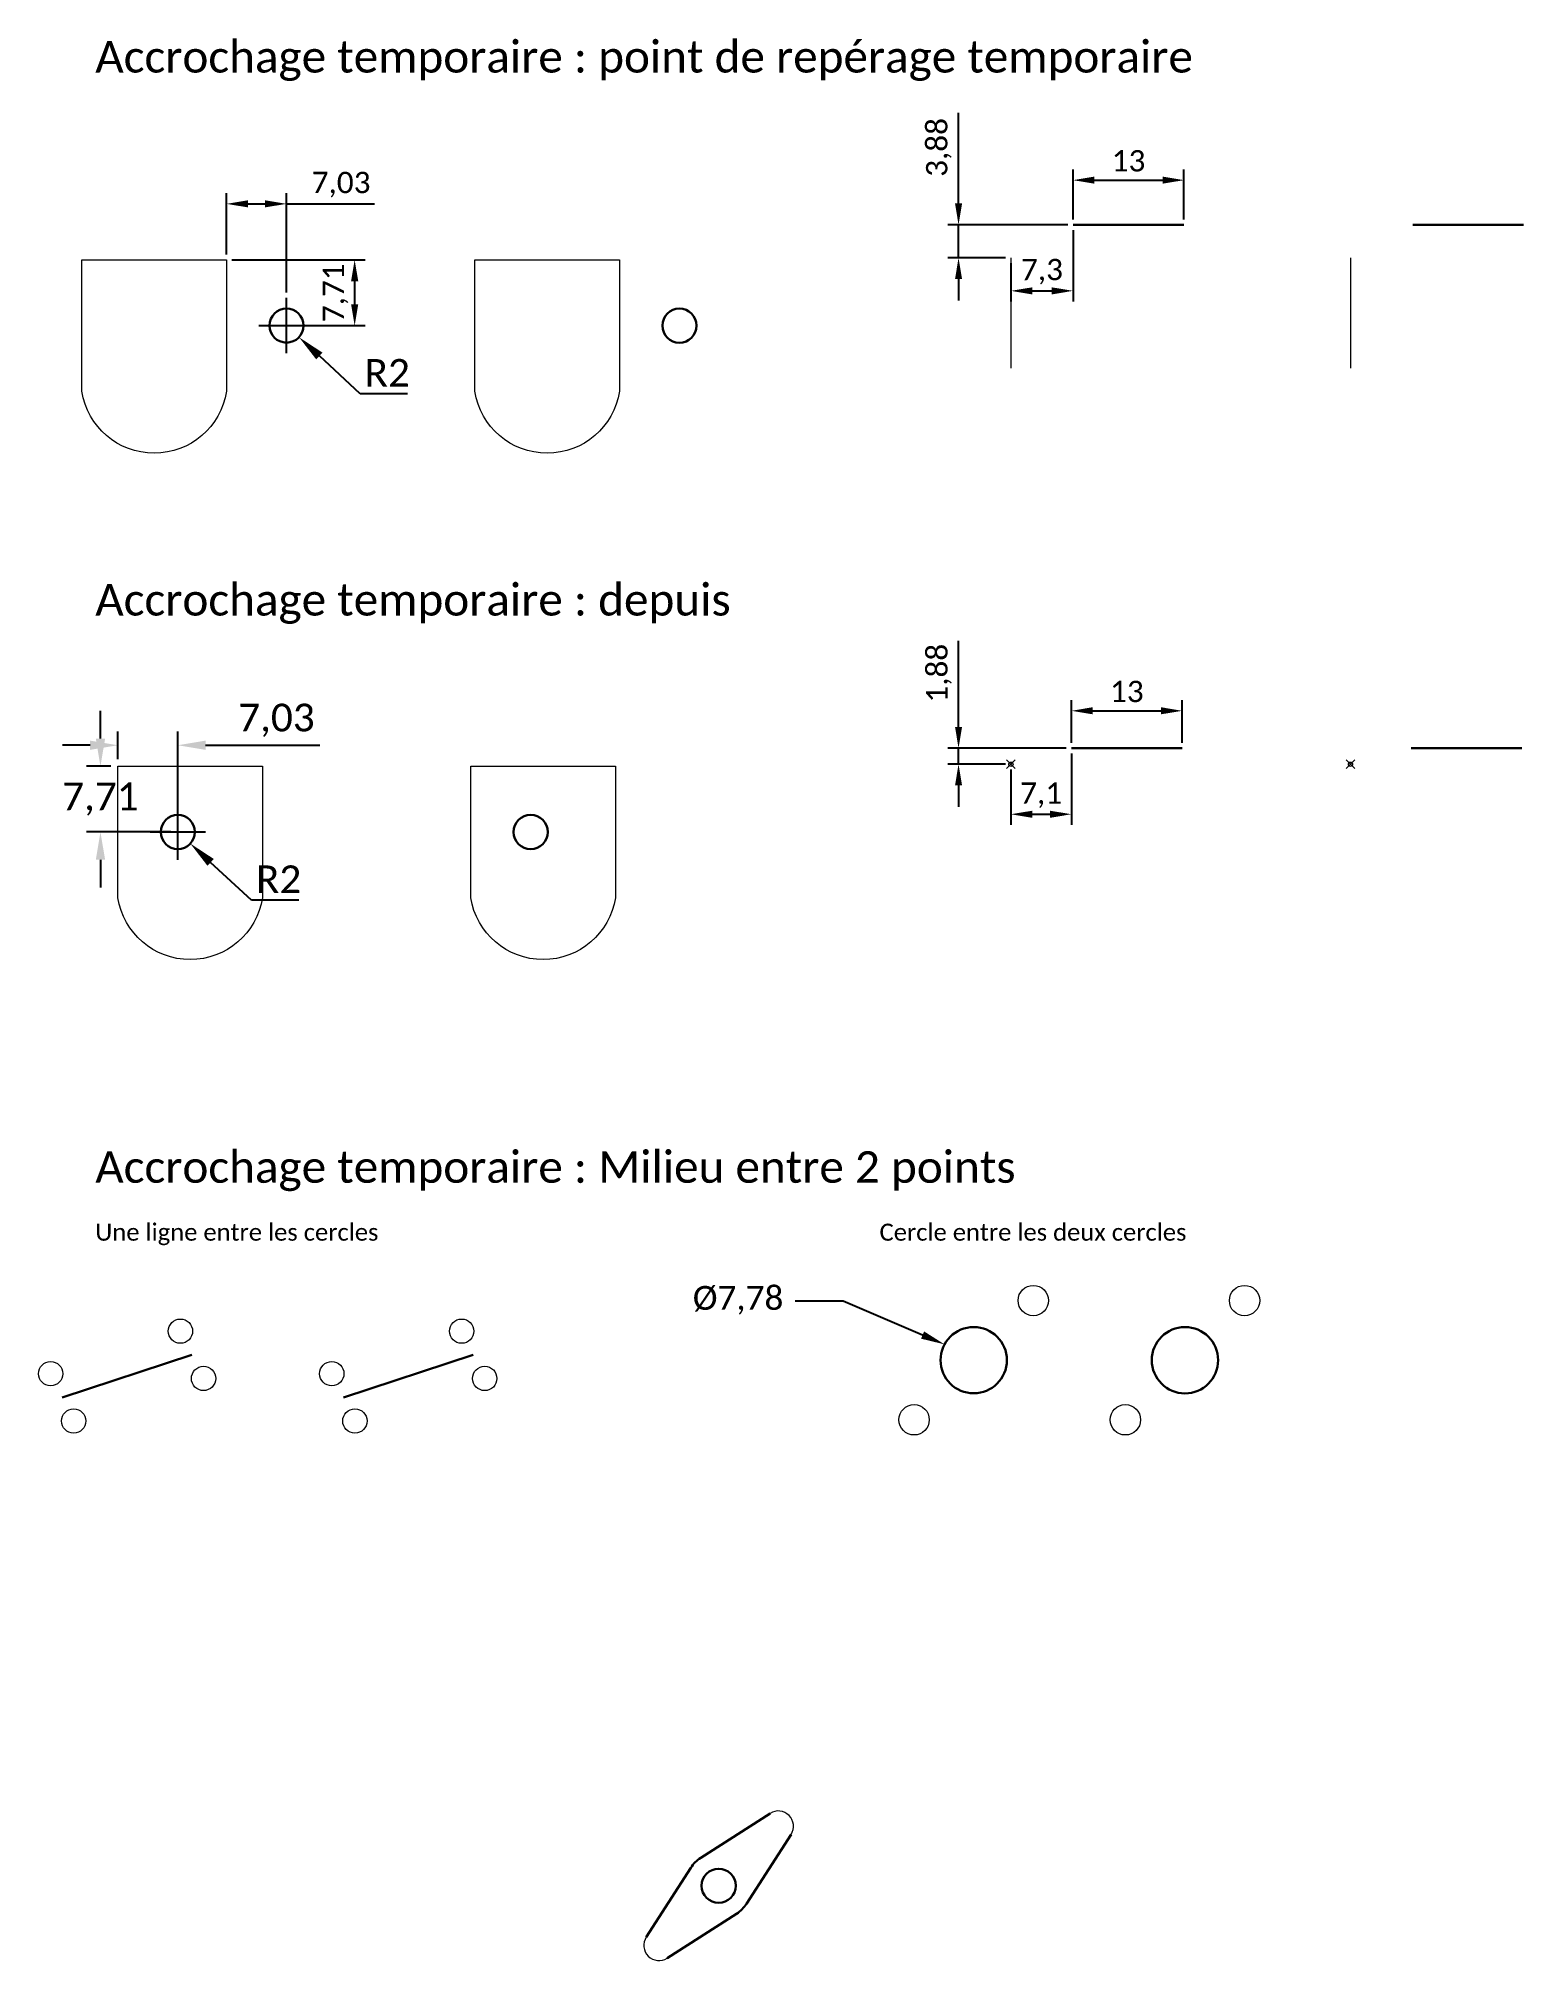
# Model space of a CAD drawing. Header units: millimetres. Extents: x -10 to 915, y -491 to 280.
# Drawn here: x 741.2 to 915.4, y -64.3 to 161.1 of the extents above.
import ezdxf
from ezdxf import colors
from ezdxf.entities.mleader import LeaderData, LeaderLine
from ezdxf.math import Vec2, Vec3

# ---------------------------------------------------------------- set-up
doc = ezdxf.new("R2010")
doc.units = ezdxf.units.MM
doc.header["$PDMODE"] = 35
doc.header["$PDSIZE"] = 0.5
doc.linetypes.add('SD axe', pattern=[53, 50, -1.125, 0.75, -1.125])
for name, color, linetype, lineweight in [('Calque1', 130, 'Continuous', 20), ('Calque2', 70, 'Continuous', 30), ('TEXTE', 7, 'Continuous', 13)]:
    doc.layers.add(name, color=color, linetype=linetype, lineweight=lineweight)
doc.layers.add('COTES', color=7, linetype='Continuous', lineweight=13, true_color=0xff1a1a)
doc.styles.add('SD-Candara', font='candara.ttf')
doc.dimstyles.new('SD-Cotation dessin', dxfattribs={"dimscale": 1.3, "dimtxt": 2.5, "dimasz": 2.5, "dimexe": 1.25, "dimexo": 0.625, "dimtad": 1, "dimtih": 1, "dimtoh": 1, "dimtxsty": 'SD-Candara', "dimcen": 2.5, "dimadec": 0, "dimazin": 0, "dimtfac": 1, "dimtofl": 0, "dimtmove": 0, "dimatfit": 3, "dimfxl": 1, "dimarcsym": 0})
doc.dimstyles.new('SD-Cote1', dxfattribs={"dimtxt": 2.5, "dimasz": 2.5, "dimexe": 1.25, "dimexo": 0.625, "dimtad": 1, "dimtxsty": 'SD-Candara', "dimcen": 2.5, "dimadec": 0, "dimazin": 0, "dimtfac": 1, "dimtmove": 0, "dimatfit": 3, "dimfxl": 1, "dimarcsym": 0})

# ---------------------------------------------------------------- blocks, each defined once
blk = doc.blocks.new('*D2')
at = {"layer": 'COTES', "color": 0, "lineweight": -2, "transparency": 16777216}
for p, q in [((750.51, 76.58), (750.51, 79.85)), ((757.55, 68.87), (757.55, 79.85)), ((747.26, 78.23), (744.01, 78.23)), ((760.8, 78.23), (774.19, 78.23))]:
    blk.add_line(p, q, dxfattribs=at)
at = {"layer": 'COTES', "color": 0, "transparency": 16777216}
for points in [[(747.26, 78.77), (747.26, 77.69), (750.51, 78.23)], [(760.8, 78.77), (760.8, 77.69), (757.55, 78.23)]]:
    blk.add_solid(points, dxfattribs=at)
at = {"layer": 'Defpoints', "color": 0, "transparency": 16777216}
for p in [(757.55, 78.23), (750.51, 75.76), (757.55, 68.06)]:
    blk.add_point(p, dxfattribs=at)
at = {"layer": 'COTES', "color": 0, "transparency": 16777216, "insert": (769.12, 81.16), "char_height": 3.25, "attachment_point": 5, "style": 'SD-Candara'}
blk.add_mtext('7,03', dxfattribs=at)
blk = doc.blocks.new('*D3')
at = {"layer": 'COTES', "color": 0, "lineweight": -2, "transparency": 16777216}
for p, q in [((748.47, 79.01), (748.47, 82.26)), ((749.7, 75.76), (746.85, 75.76)), ((756.73, 68.06), (746.85, 68.06)), ((748.47, 64.81), (748.47, 61.56))]:
    blk.add_line(p, q, dxfattribs=at)
at = {"layer": 'COTES', "color": 0, "transparency": 16777216}
for points in [[(747.93, 79.01), (749.02, 79.01), (748.47, 75.76)], [(747.93, 64.81), (749.02, 64.81), (748.47, 68.06)]]:
    blk.add_solid(points, dxfattribs=at)
at = {"layer": 'Defpoints', "color": 0, "transparency": 16777216}
for p in [(750.51, 75.76), (748.47, 68.06), (757.55, 68.06)]:
    blk.add_point(p, dxfattribs=at)
at = {"layer": 'COTES', "color": 0, "transparency": 16777216, "insert": (748.47, 71.91), "char_height": 3.25, "attachment_point": 5, "style": 'SD-Candara'}
blk.add_mtext('7,71', dxfattribs=at)
blk = doc.blocks.new('*D4')
at = {"layer": 'COTES', "color": 0, "lineweight": -2, "transparency": 16777216}
for p, q in [((757.55, 64.81), (757.55, 71.31)), ((754.3, 68.06), (760.8, 68.06)), ((766.18, 60.07), (761.4, 64.49)), ((771.73, 60.07), (766.18, 60.07))]:
    blk.add_line(p, q, dxfattribs=at)
at = {"layer": 'COTES', "color": 0, "transparency": 16777216}
blk.add_solid([(761.77, 64.89), (761.03, 64.09), (759.01, 66.7)], dxfattribs=at)
at = {"layer": 'Defpoints', "color": 0, "transparency": 16777216}
for p in [(757.55, 68.06), (759.01, 66.7)]:
    blk.add_point(p, dxfattribs=at)
at = {"layer": 'COTES', "color": 0, "transparency": 16777216, "insert": (769.37, 62.51), "char_height": 3.25, "attachment_point": 5, "style": 'SD-Candara'}
blk.add_mtext('R2', dxfattribs=at)
blk = doc.blocks.new('*D11')
at = {"layer": 'COTES', "color": 0, "lineweight": -2, "transparency": 16777216}
for p, q in [((862.36, 77.26), (862.36, 68.89)), ((855.26, 75.38), (855.26, 68.89)), ((857.76, 70.14), (859.86, 70.14))]:
    blk.add_line(p, q, dxfattribs=at)
at = {"layer": 'COTES', "color": 0, "transparency": 16777216}
for points in [[(857.76, 70.55), (857.76, 69.72), (855.26, 70.14)], [(859.86, 70.55), (859.86, 69.72), (862.36, 70.14)]]:
    blk.add_solid(points, dxfattribs=at)
at = {"layer": 'Defpoints', "color": 0, "transparency": 16777216}
for p in [(862.36, 77.89), (855.26, 76.01), (862.36, 70.14)]:
    blk.add_point(p, dxfattribs=at)
at = {"layer": 'COTES', "color": 0, "transparency": 16777216, "insert": (858.81, 72.37), "char_height": 2.5, "attachment_point": 5, "style": 'SD-Candara'}
blk.add_mtext('7,1', dxfattribs=at)
blk = doc.blocks.new('*D12')
at = {"layer": 'COTES', "color": 0, "lineweight": -2, "transparency": 16777216}
for p, q in [((849.12, 80.39), (849.12, 90.47)), ((861.74, 77.89), (847.87, 77.89)), ((849.12, 76.01), (849.12, 77.89)), ((854.64, 76.01), (847.87, 76.01)), ((849.12, 73.51), (849.12, 71.01))]:
    blk.add_line(p, q, dxfattribs=at)
at = {"layer": 'COTES', "color": 0, "transparency": 16777216}
for points in [[(848.71, 80.39), (849.54, 80.39), (849.12, 77.89)], [(848.71, 73.51), (849.54, 73.51), (849.12, 76.01)]]:
    blk.add_solid(points, dxfattribs=at)
at = {"layer": 'Defpoints', "color": 0, "transparency": 16777216}
for p in [(849.12, 77.89), (862.36, 77.89), (855.26, 76.01)]:
    blk.add_point(p, dxfattribs=at)
at = {"layer": 'COTES', "color": 0, "transparency": 16777216, "insert": (846.83, 86.68), "char_height": 2.5, "attachment_point": 5, "rotation": 90, "style": 'SD-Candara'}
blk.add_mtext('1,88', dxfattribs=at)
blk = doc.blocks.new('*D14')
at = {"layer": 'COTES', "color": 0, "lineweight": -2, "transparency": 16777216}
for p, q in [((770.29, 124.2), (770.29, 130.7)), ((767.04, 127.45), (773.54, 127.45)), ((778.93, 119.46), (774.15, 123.89)), ((784.48, 119.46), (778.93, 119.46))]:
    blk.add_line(p, q, dxfattribs=at)
at = {"layer": 'COTES', "color": 0, "transparency": 16777216}
blk.add_solid([(774.52, 124.28), (773.78, 123.49), (771.76, 126.09)], dxfattribs=at)
at = {"layer": 'Defpoints', "color": 0, "transparency": 16777216}
for p in [(770.29, 127.45), (771.76, 126.09)]:
    blk.add_point(p, dxfattribs=at)
at = {"layer": 'COTES', "color": 0, "transparency": 16777216, "insert": (782.11, 121.91), "char_height": 3.25, "attachment_point": 5, "style": 'SD-Candara'}
blk.add_mtext('R2', dxfattribs=at)
blk = doc.blocks.new('*D15')
at = {"layer": 'COTES', "color": 0, "lineweight": -2, "transparency": 16777216}
for p, q in [((862.56, 138.66), (862.56, 130.28)), ((855.26, 134.78), (855.26, 130.28)), ((857.76, 131.53), (860.06, 131.53))]:
    blk.add_line(p, q, dxfattribs=at)
at = {"layer": 'COTES', "color": 0, "transparency": 16777216}
for points in [[(857.76, 131.94), (857.76, 131.11), (855.26, 131.53)], [(860.06, 131.94), (860.06, 131.11), (862.56, 131.53)]]:
    blk.add_solid(points, dxfattribs=at)
at = {"layer": 'Defpoints', "color": 0, "transparency": 16777216}
for p in [(862.56, 139.28), (855.26, 135.4), (862.56, 131.53)]:
    blk.add_point(p, dxfattribs=at)
at = {"layer": 'COTES', "color": 0, "transparency": 16777216, "insert": (858.91, 133.78), "char_height": 2.5, "attachment_point": 5, "style": 'SD-Candara'}
blk.add_mtext('7,3', dxfattribs=at)
blk = doc.blocks.new('*D13')
at = {"layer": 'COTES', "color": 0, "lineweight": -2, "transparency": 16777216}
for p, q in [((849.12, 141.78), (849.12, 152.41)), ((861.94, 139.28), (847.87, 139.28)), ((849.12, 135.4), (849.12, 139.28)), ((854.64, 135.4), (847.87, 135.4)), ((849.12, 132.9), (849.12, 130.4))]:
    blk.add_line(p, q, dxfattribs=at)
at = {"layer": 'COTES', "color": 0, "transparency": 16777216}
for points in [[(848.71, 141.78), (849.54, 141.78), (849.12, 139.28)], [(848.71, 132.9), (849.54, 132.9), (849.12, 135.4)]]:
    blk.add_solid(points, dxfattribs=at)
at = {"layer": 'Defpoints', "color": 0, "transparency": 16777216}
for p in [(849.12, 139.28), (862.56, 139.28), (855.26, 135.4)]:
    blk.add_point(p, dxfattribs=at)
at = {"layer": 'COTES', "color": 0, "transparency": 16777216, "insert": (846.81, 148.35), "char_height": 2.5, "attachment_point": 5, "rotation": 90, "style": 'SD-Candara'}
blk.add_mtext('3,88', dxfattribs=at)
blk = doc.blocks.new('*D16')
at = {"layer": 'COTES', "color": 0, "lineweight": -2, "transparency": 16777216}
for p, q in [((763.26, 135.78), (763.26, 142.98)), ((770.29, 131.32), (770.29, 142.98)), ((765.76, 141.73), (767.79, 141.73)), ((770.29, 141.73), (780.6, 141.73))]:
    blk.add_line(p, q, dxfattribs=at)
at = {"layer": 'COTES', "color": 0, "transparency": 16777216}
for points in [[(765.76, 142.15), (765.76, 141.32), (763.26, 141.73)], [(767.79, 142.15), (767.79, 141.32), (770.29, 141.73)]]:
    blk.add_solid(points, dxfattribs=at)
at = {"layer": 'Defpoints', "color": 0, "transparency": 16777216}
for p in [(770.29, 141.73), (763.26, 135.16), (770.29, 130.7)]:
    blk.add_point(p, dxfattribs=at)
at = {"layer": 'COTES', "color": 0, "transparency": 16777216, "insert": (776.7, 143.99), "char_height": 2.5, "attachment_point": 5, "style": 'SD-Candara'}
blk.add_mtext('7,03', dxfattribs=at)
blk = doc.blocks.new('*D17')
at = {"layer": 'COTES', "color": 0, "lineweight": -2, "transparency": 16777216}
for p, q in [((763.89, 135.16), (779.54, 135.16)), ((778.29, 132.66), (778.29, 129.95)), ((770.92, 127.45), (779.54, 127.45))]:
    blk.add_line(p, q, dxfattribs=at)
at = {"layer": 'COTES', "color": 0, "transparency": 16777216}
for points in [[(777.87, 132.66), (778.71, 132.66), (778.29, 135.16)], [(777.87, 129.95), (778.71, 129.95), (778.29, 127.45)]]:
    blk.add_solid(points, dxfattribs=at)
at = {"layer": 'Defpoints', "color": 0, "transparency": 16777216}
for p in [(763.26, 135.16), (770.29, 127.45), (778.29, 127.45)]:
    blk.add_point(p, dxfattribs=at)
at = {"layer": 'COTES', "color": 0, "transparency": 16777216, "insert": (776.05, 131.3), "char_height": 2.5, "attachment_point": 5, "rotation": 90, "style": 'SD-Candara'}
blk.add_mtext('7,71', dxfattribs=at)
blk = doc.blocks.new('*D18')
at = {"layer": 'COTES', "color": 0, "lineweight": -2, "transparency": 16777216}
for p, q in [((862.36, 78.51), (862.36, 83.52)), ((875.36, 78.51), (875.36, 83.52)), ((864.86, 82.27), (872.86, 82.27))]:
    blk.add_line(p, q, dxfattribs=at)
at = {"layer": 'COTES', "color": 0, "transparency": 16777216}
for points in [[(864.86, 82.69), (864.86, 81.86), (862.36, 82.27)], [(872.86, 82.69), (872.86, 81.86), (875.36, 82.27)]]:
    blk.add_solid(points, dxfattribs=at)
at = {"layer": 'Defpoints', "color": 0, "transparency": 16777216}
for p in [(875.36, 82.27), (862.36, 77.89), (875.36, 77.89)]:
    blk.add_point(p, dxfattribs=at)
at = {"layer": 'COTES', "color": 0, "transparency": 16777216, "insert": (868.86, 84.53), "char_height": 2.5, "attachment_point": 5, "style": 'SD-Candara'}
blk.add_mtext('13', dxfattribs=at)
blk = doc.blocks.new('*D19')
at = {"layer": 'COTES', "color": 0, "lineweight": -2, "transparency": 16777216}
for p, q in [((862.56, 139.91), (862.56, 145.76)), ((865.06, 144.51), (873.06, 144.51)), ((875.56, 139.91), (875.56, 145.76))]:
    blk.add_line(p, q, dxfattribs=at)
at = {"layer": 'COTES', "color": 0, "transparency": 16777216}
for points in [[(865.06, 144.93), (865.06, 144.1), (862.56, 144.51)], [(873.06, 144.93), (873.06, 144.1), (875.56, 144.51)]]:
    blk.add_solid(points, dxfattribs=at)
at = {"layer": 'Defpoints', "color": 0, "transparency": 16777216}
for p in [(875.56, 144.51), (862.56, 139.28), (875.56, 139.28)]:
    blk.add_point(p, dxfattribs=at)
at = {"layer": 'COTES', "color": 0, "transparency": 16777216, "insert": (869.06, 146.77), "char_height": 2.5, "attachment_point": 5, "style": 'SD-Candara'}
blk.add_mtext('13', dxfattribs=at)

msp = doc.modelspace()

# ---------------------------------------------------------------- linework, layer by layer
at = {"layer": 'Calque1'}
for p, q in [((855.263, 135.4), (855.263, 122.45)), ((895.096, 135.4), (895.096, 122.45))]:
    msp.add_line(p, q, dxfattribs=at)
for points in [[(746.292, 135.156), (763.263, 135.156), (763.263, 119.744, -0.855146), (746.292, 119.744)], [(792.383, 135.156), (809.354, 135.156), (809.354, 119.744, -0.855146), (792.383, 119.744)], [(750.514, 75.763), (767.485, 75.763), (767.485, 60.351, -0.855146), (750.514, 60.351)], [(791.908, 75.763), (808.879, 75.763), (808.879, 60.351, -0.855146), (791.908, 60.351)]]:
    msp.add_lwpolyline(points, format="xyb", close=True, dxfattribs=at)
for centre, radius in [((857.891, 13.095), 1.782), ((882.672, 13.095), 1.782), ((757.856, 9.507), 1.426), ((790.839, 9.507), 1.426), ((742.625, 4.519), 1.426), ((760.565, 3.961), 1.426), ((775.608, 4.519), 1.426), ((793.548, 3.961), 1.426), ((745.334, -1.027), 1.426), ((778.317, -1.027), 1.426), ((843.91, -0.887), 1.782), ((868.691, -0.887), 1.782)]:
    msp.add_circle(centre, radius, dxfattribs=at)
for centre, start, end in [((827.976, -48.551), 327.30838, 122.69162), ((813.994, -62.533), 147.30838, 302.69162)]:
    msp.add_arc(centre, 1.782, start, end, dxfattribs=at)
for p in [(855.263, 76.007), (895.096, 76.007)]:
    msp.add_point(p, dxfattribs=at)
at = {"layer": 'Calque2'}
for p, q in [((862.563, 139.28), (875.563, 139.28)), ((902.396, 139.28), (915.396, 139.28)), ((862.363, 77.887), (875.363, 77.887)), ((902.196, 77.887), (915.196, 77.887)), ((743.979, 1.746), (759.21, 6.734)), ((776.962, 1.746), (792.194, 6.734)), ((818.884, -52.268), (827.013, -47.051)), ((829.476, -49.514), (824.259, -57.643)), ((812.494, -61.57), (817.711, -53.441)), ((814.957, -64.033), (823.086, -58.816))]:
    msp.add_line(p, q, dxfattribs=at)
for centre, radius in [((770.295, 127.45), 2), ((816.384, 127.446), 2), ((757.546, 68.057), 2), ((798.938, 68.053), 2), ((850.901, 6.104), 3.888), ((875.682, 6.104), 3.89), ((820.985, -55.542), 2)]:
    msp.add_circle(centre, radius, dxfattribs=at)
for start, end in [(122.69162, 147.30838), (302.69162, 327.30838)]:
    msp.add_arc((820.985, -55.542), 3.89, start, end, dxfattribs=at)

# ---------------------------------------------------------------- texts
at = {"layer": 'TEXTE', "style": 'SD-Candara'}
for s, height, p in [('Accrochage temporaire : point de repérage temporaire', 3.7, (747.865, 157.13)), ('Accrochage temporaire : depuis', 3.7, (747.865, 93.443)), ('Accrochage temporaire : Milieu entre 2 points', 3.7, (747.865, 26.908)), ('Une ligne entre les cercles', 2, (747.865, 20.119)), ('Cercle entre les deux cercles', 2, (839.856, 20.119))]:
    msp.add_text(s, height=height, dxfattribs=at).set_placement(p)

# ---------------------------------------------------------------- dimensions: what is measured, and where the dimension line sits
at = {"layer": 'COTES'}
for base, p1, p2, dimstyle, picture, middle in [((849.125, 139.28), (855.263, 135.4), (862.563, 139.28), 'SD-Cote1', '*D13', (846.808, 148.347)), ((778.29, 127.45), (763.263, 135.156), (770.295, 127.45), 'SD-Cote1', '*D17', (776.054, 131.303)), ((849.125, 77.887), (855.263, 76.007), (862.363, 77.887), 'SD-Cote1', '*D12', (846.827, 86.677)), ((748.474, 68.057), (750.514, 75.763), (757.546, 68.057), 'SD-Cotation dessin', '*D3', (748.474, 71.91))]:
    dim = msp.add_linear_dim(base=base, p1=p1, p2=p2, angle=90, dimstyle=dimstyle, dxfattribs=at)
    dim.commit()
    dim.dimension.update_dxf_attribs({"geometry": picture, "text_midpoint": middle})
for base, p1, p2, dimstyle, picture, middle in [((875.563, 144.515), (862.563, 139.28), (875.563, 139.28), 'SD-Cote1', '*D19', (869.063, 146.77)), ((770.295, 141.733), (763.263, 135.156), (770.295, 130.7), 'SD-Cote1', '*D16', (776.697, 143.989)), ((862.563, 131.528), (855.263, 135.4), (862.563, 139.28), 'SD-Cote1', '*D15', (858.913, 133.783)), ((875.363, 82.273), (862.363, 77.887), (875.363, 77.887), 'SD-Cote1', '*D18', (868.863, 84.529)), ((757.546, 78.228), (750.514, 75.763), (757.546, 68.057), 'SD-Cotation dessin', '*D2', (769.119, 81.16)), ((862.363, 70.135), (855.263, 76.007), (862.363, 77.887), 'SD-Cote1', '*D11', (858.813, 72.371))]:
    dim = msp.add_linear_dim(base=base, p1=p1, p2=p2, dimstyle=dimstyle, dxfattribs=at)
    dim.commit()
    dim.dimension.update_dxf_attribs({"geometry": picture, "text_midpoint": middle})
for center, mpoint, picture, middle in [((770.295, 127.45), (771.763, 126.092), '*D14', (782.114, 121.907)), ((757.546, 68.057), (759.014, 66.699), '*D4', (769.365, 62.514))]:
    dim = msp.add_radius_dim(center=center, mpoint=mpoint, dimstyle='SD-Cotation dessin', dxfattribs=at)
    dim.commit()
    dim.dimension.update_dxf_attribs({"geometry": picture, "text_midpoint": middle})

# ---------------------------------------------------------------- leaders
ml = msp.add_multileader_mtext('Standard', dxfattribs=at)
ml.set_content('%%C7,78', color=256, style='SD-Candara')
ml.set_leader_properties(linetype='SD axe')
ml.build(insert=Vec2(0, 0))
ml.multileader.update_dxf_attribs({"arrow_head_size": 2.8, "scale": 0.7})
ctx = ml.context
ctx.base_point, ctx.scale, ctx.char_height, ctx.arrow_head_size, ctx.landing_gap_size, ctx.plane_origin = Vec3(816.819, 13.008), 0.7, 2.8, 2.8, 1.4, Vec3(849.781, 5.235)
ctx.text_align_type = 2
notes = []
notes.append((ctx, [(1, (1, 1, 0), (835.574, 13.008), (-1, 0), 5.6, [(0, [(847.483, 7.958)], 0, [])])]))
ctx.mtext.insert, ctx.mtext.alignment, ctx.mtext.flow_direction = Vec3(828.574, 14.812), 3, 5
for ctx, leaders in notes:
    for number, flags, end, landing, length, lines in leaders:
        leader = LeaderData()
        leader.index, (leader.has_last_leader_line, leader.has_dogleg_vector, leader.attachment_direction) = number, flags
        leader.last_leader_point, leader.dogleg_vector, leader.dogleg_length = Vec3(end), Vec3(landing), length
        for number, points, colour, breaks in lines:
            line = LeaderLine()
            line.index, line.vertices, line.color, line.breaks = number, Vec3.list(points), colors.encode_raw_color(colour), breaks
            leader.lines.append(line)
        ctx.leaders.append(leader)

doc.saveas('drawing.dxf')
